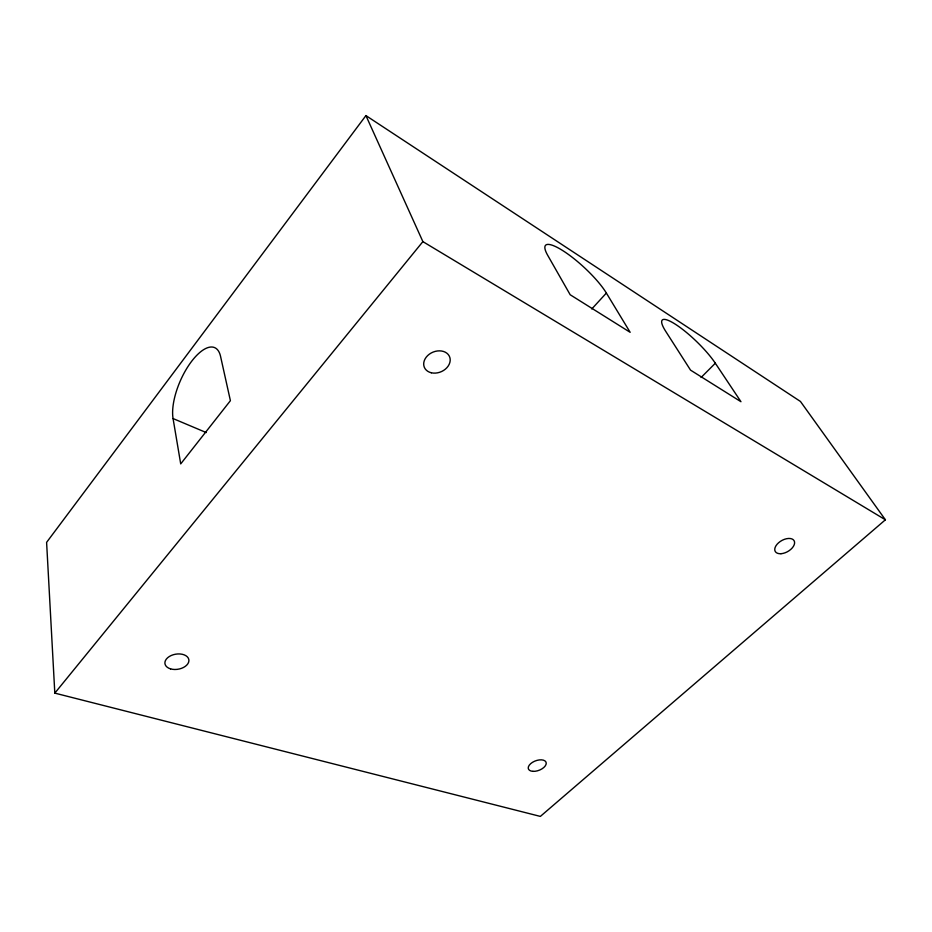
<?xml version="1.0" encoding="UTF-8"?>
<svg xmlns="http://www.w3.org/2000/svg" width="932" height="932" viewBox="0 0 932 932"><rect width="100%" height="100%" fill="white"/><g stroke="black" fill="none" stroke-linecap="round" stroke-linejoin="round"><path stroke-width="1.4" d="M365.927 115.591L46.6 542.366L54.813 693.128L540.362 816.409L885.4 519.788L800.448 401.459L365.927 115.591L422.883 241.621L885.4 519.788M54.813 693.128L422.883 241.621M591.773 308.97L606.371 293.056A43.326 9.984 42.8 0 0 563.382 250.999A43.326 9.984 42.8 0 0 547.667 255.251L570.186 294.757L630.16 332.316L606.371 293.056M701.074 377.507L715.322 363.224A39.75 8.458 44.1 0 0 675.56 324.359A39.75 8.458 44.1 0 0 665.658 331.244L690.542 370.132L740.963 401.715L715.322 363.224M173.061 418.561L180.715 463.891L230.402 400.678L220.569 356.42A44.212 18.151 -66.3 0 0 191.724 361.185A44.212 18.151 -66.3 0 0 173.061 418.561L206.263 432.565M780.958 553.713A10.858 6.268 -29.6 0 0 794.518 541.783A10.858 6.268 -29.6 0 0 778.558 542.785A10.858 6.268 -29.6 0 0 780.958 553.713M170.579 668.885A12.128 7.631 -9.6 0 0 188.916 660.718A12.128 7.631 -9.6 0 0 171.197 655.511A12.128 7.631 -9.6 0 0 170.579 668.885M532.953 771.347A9.437 5.044 -20.6 0 0 546.234 763.11A9.437 5.044 -20.6 0 0 532.487 762.329A9.437 5.044 -20.6 0 0 532.953 771.347M431.33 372.777A13.7 10.625 -23.1 0 0 450.156 359.006A13.7 10.625 -23.1 0 0 429.337 354.172A13.7 10.625 -23.1 0 0 431.33 372.777"/></g></svg>
